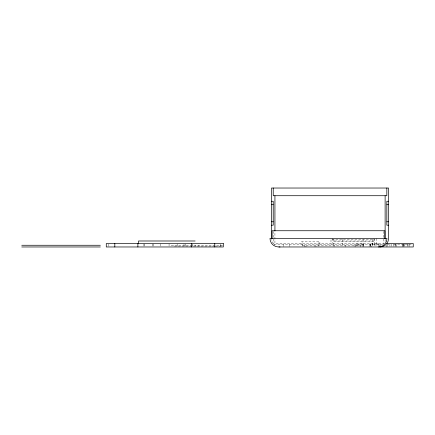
<?xml version="1.0" encoding="UTF-8"?>
<svg xmlns="http://www.w3.org/2000/svg" width="435" height="435" viewBox="0 0 435 435"><rect width="100%" height="100%" fill="white"/><g stroke="black" fill="none" stroke-linecap="round" stroke-linejoin="round"><path stroke-width="0.33" stroke-dasharray="2.17 1.63" d="M334.727 240.99L374.018 240.99M384.632 243.551L274.931 243.551L274.931 231.425M274.061 244.41L383.393 244.41M387.123 244.41L387.242 246.971M387.384 244.41L388.95 244.41M393.8 244.41L411.548 244.41M222.649 245.264L171.738 245.264L171.738 246.4M214.656 246.118L173.44 246.118L173.44 245.264M215.254 246.118L222.649 246.118M306.648 246.118L302.809 246.118L302.809 241.844M314.336 246.118L318.181 246.118L318.181 241.844M409.835 244.41L409.835 246.971M408.035 244.122L408.035 246.971M407.318 244.122L407.318 246.971M404.621 244.122L404.621 246.971M403.914 244.122L403.914 246.971M403.582 244.41L403.582 246.971M403.006 244.41L403.006 246.971M402.342 244.41L402.342 246.971M396.747 244.41L396.747 246.971M395.507 244.41L395.507 246.33M395.056 244.122L395.056 246.971M393.322 244.122L393.322 246.971M391.636 244.122L391.636 246.971M389.923 244.122L389.923 246.971M386.362 245.046L386.362 246.971M385.122 239.511L385.122 241.534M383.578 231.393L383.578 244.41M380.407 244.41L380.407 246.971M379.532 244.41L379.532 246.971M378.7 243.551L378.7 244.41M378.651 244.41L378.651 246.971M377.819 243.551L377.819 244.41M376.944 243.551L376.944 244.41M376.579 238.429L376.579 243.551M375.981 243.551L375.981 246.971M374.66 244.41L374.66 239.283L330.997 239.283L330.997 244.41M374.258 243.551L374.258 246.971M374.018 238.429L374.018 241.844L334.727 241.844L334.727 239.071M372.561 243.551L372.561 246.971M372.474 239.283L372.474 245.264L371.62 245.264L371.62 246.971M372.278 243.551L372.278 244.41M372.094 243.551L372.094 244.41M370.854 243.551L370.837 246.971M370.571 244.41L370.571 246.971M370.386 244.41L370.386 246.971M369.141 244.41L369.141 246.971M363.736 244.41L363.736 246.971M363.551 244.41L363.551 246.971M363.078 239.283L363.078 245.264L302.858 245.264L302.858 246.971M362.312 244.41L362.312 246.971M362.029 243.551L362.029 244.41M361.844 243.551L361.844 244.41M360.599 243.551L360.599 244.41M360.517 245.264L360.517 246.971M358.456 243.551L358.456 246.971M357.271 243.551L357.271 246.971M356.135 243.551L356.135 246.4M355.656 245.264L355.656 246.971M354.112 245.264L354.112 246.4M345.14 245.264L345.14 246.971M342.726 239.283L342.726 245.264M334.036 245.264L334.036 246.971M333.183 239.283L333.183 245.264M332.161 238.429L332.161 243.551M319.894 244.41L319.894 241.844L301.096 241.844L301.096 244.41M304.402 245.264L304.402 246.4M289.188 244.41L289.188 246.971M283.207 244.41L283.207 246.971M273.387 231.393L273.387 243.758M220.953 245.264L220.953 246.118M220.741 244.122L220.741 246.4M198.887 245.264L198.887 246.118M195.478 245.264L195.478 246.118M192.553 243.921L192.553 246.971M185.674 243.921L185.674 246.971M184.01 243.921L184.01 246.971M177.132 243.921L177.132 246.971M169.063 243.921L169.063 246.971M160.52 243.921L160.52 246.971M153.261 243.921L153.261 246.971M152.451 243.921L152.451 246.971M144.719 243.921L144.719 246.971M143.909 243.921L143.909 246.971M108.842 244.122L108.842 246.4M274.855 245.204A8.542 8.542 0 0 1 274.017 244.47M273.278 243.627A8.542 8.542 0 0 1 271.587 239.544"/><path stroke-width="0.65" d="M271.511 201.269L273.224 201.269L273.224 225.189L271.511 225.189M388.542 201.269L386.835 201.269L386.835 225.189L388.542 225.189M271.511 204.689L273.224 204.689M386.835 204.689L388.542 204.689M271.511 221.768L273.224 221.768M386.835 221.768L388.542 221.768M195.119 240.99L138.531 240.99L138.531 243.551M386.682 243.551L413.25 243.551L413.25 246.971L278.509 246.971A8.542 8.542 0 0 1 269.966 238.429L386.998 238.429A8.542 8.542 0 0 1 378.455 246.971M21.75 245.264L100.338 245.264M21.75 246.971L100.338 246.971M386.835 188.029L386.835 195.717L273.224 195.717L273.224 188.029M385.122 195.717L385.122 238.837M384.861 238.429L384.861 230.74L272.103 230.74L272.103 238.429M274.931 195.717L274.931 230.751M271.511 238.429L271.511 188.029L388.542 188.029L388.542 238.429A8.542 8.542 0 0 1 380 246.971M214.765 243.551L214.765 246.971M191.699 243.551L191.699 246.971M137.884 243.551L137.884 246.971M114.818 243.551L114.818 246.971M280.053 246.971A8.542 8.542 0 0 1 278.938 246.895M223.307 243.551L106.276 243.551L106.276 246.971L223.307 246.971L223.307 243.551"/></g></svg>
